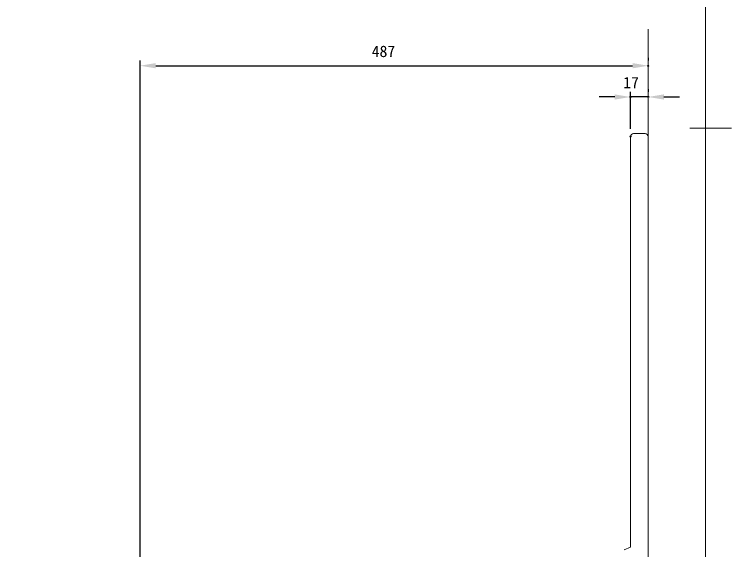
# Model space of a CAD drawing. Units: millimetres on the paper. Extents: x -203 to 203, y -143 to 143.
# Drawn here: x 65.5 to 203, y -80.9 to 21.9 of the extents above; entities that cross this region are included whole.
import ezdxf
from ezdxf.enums import TextEntityAlignment as Align

# ---------------------------------------------------------------- set-up
doc = ezdxf.new("R2010")
doc.units = ezdxf.units.MM
doc.header["$PDMODE"] = 32
doc.header["$PDSIZE"] = 0.2
for name, color, linetype, lineweight in [('0-1_DIMENSION_LINES$02_DIMENSI', 7, 'Continuous', 25), ('0-4_DIMENSION_LINES$03_LINES', 7, 'Continuous', 18), ('0-9_図面_FORMAT$01_WAKU$OUT_LINE', 6, 'Continuous', 18)]:
    doc.layers.add(name, color=color, linetype=linetype, lineweight=lineweight)
doc.layers.add('0-2_DEFPOINTS', color=7, linetype='Continuous')
doc.styles.add('ＭＳ ゴシック', font='')
doc.styles.get('ＭＳ ゴシック').set_extended_font_data('MS Gothic')

# ---------------------------------------------------------------- blocks, each defined once
blk = doc.blocks.new('D5')
at = {"layer": '0-1_DIMENSION_LINES$02_DIMENSI'}
for p, q in [((787.2, 296.8), (787.2, 311)), ((794, 312), (794, 311)), ((781.2, 309), (775.201, 309)), ((794, 309), (787.2, 309)), ((800, 309), (805.999, 309))]:
    blk.add_line(p, q, dxfattribs=at)
for points in [[(781.2, 308), (781.2, 310), (787.2, 309)], [(800, 310), (800, 308), (794, 309)]]:
    blk.add_solid(points, dxfattribs=at)
at = {"layer": '0-2_DEFPOINTS'}
for p in [(787.2, 309), (794, 309), (787.2, 293.8)]:
    blk.add_point(p, dxfattribs=at)
at = {"layer": '0-1_DIMENSION_LINES$02_DIMENSI', "style": 'ＭＳ ゴシック'}
blk.add_text('17', height=4.399, dxfattribs=at).set_placement((784.457, 311), align=Align.BOTTOM_LEFT)
blk = doc.blocks.new('D9')
at = {"layer": '0-1_DIMENSION_LINES$02_DIMENSI'}
for p, q in [((599.2, 115.2), (599.2, 323)), ((794, 324), (794, 323)), ((605.2, 321), (788, 321))]:
    blk.add_line(p, q, dxfattribs=at)
for points in [[(605.2, 322), (605.2, 320), (599.2, 321)], [(788, 320), (788, 322), (794, 321)]]:
    blk.add_solid(points, dxfattribs=at)
at = {"layer": '0-2_DEFPOINTS'}
for p in [(794, 321), (599.2, 112.2)]:
    blk.add_point(p, dxfattribs=at)
at = {"layer": '0-1_DIMENSION_LINES$02_DIMENSI', "style": 'ＭＳ ゴシック'}
blk.add_text('487', height=4.399, dxfattribs=at).set_placement((688.029, 323), align=Align.BOTTOM_LEFT)

msp = doc.modelspace()

# ---------------------------------------------------------------- linework, layer by layer
at = {"layer": '0-4_DIMENSION_LINES$03_LINES'}
for p, q in [((186.4, -1), (184.2, -1)), ((187, -100.4), (187, -1.6))]:
    msp.add_line(p, q, dxfattribs=at)
for points in [[(-33, -101), (187, -101), (187, 19)], [(183.6, -1.6), (183.6, -80.4), (182.389, -80.854)]]:
    msp.add_lwpolyline(points, dxfattribs=at)
for centre, start, end in [((184.2, -1.6), 90, 180), ((186.4, -1.6), 0, 90)]:
    msp.add_arc(centre, 0.6, start, end, dxfattribs=at)
at = {"layer": '0-9_図面_FORMAT$01_WAKU$OUT_LINE'}
for p, q in [((198, -138), (198, 138)), ((195, 0), (203, 0))]:
    msp.add_line(p, q, dxfattribs=at)

# ---------------------------------------------------------------- block references
at = {"layer": '0-1_DIMENSION_LINES$02_DIMENSI', "xscale": 0.5, "yscale": 0.5}
for name in ['D9', 'D5']:
    msp.add_blockref(name, (-210, -148.5), dxfattribs=at)

doc.saveas('drawing.dxf')
